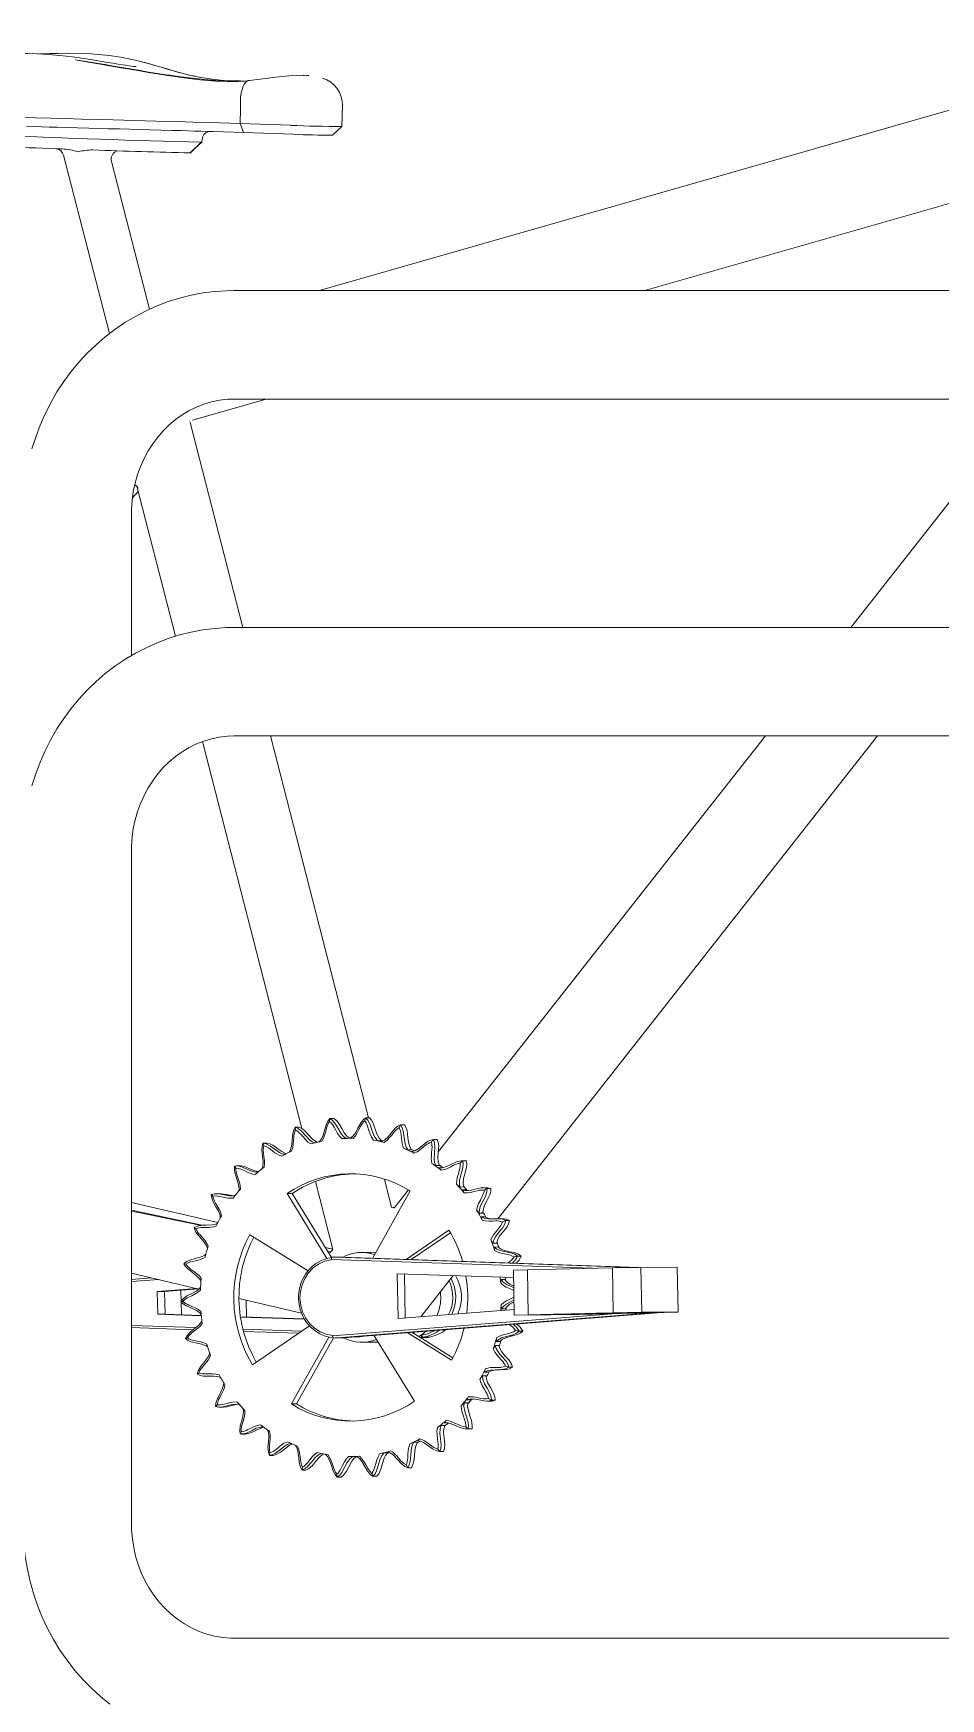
# Model space of a CAD drawing. Header units: millimetres. Extents: x -312 to 6814, y -241 to 4404.
# Drawn here: x 5383 to 5787, y 3403 to 4144 of the extents above; entities that cross this region are included whole.
import ezdxf

# ---------------------------------------------------------------- set-up
doc = ezdxf.new("R2010")
doc.units = ezdxf.units.MM
doc.layers.add('ZANO_R', color=7, linetype='Continuous', lineweight=0)

msp = doc.modelspace()

# ---------------------------------------------------------------- linework, layer by layer
at = {"layer": 'ZANO_R'}
for p, q in [((5910.54, 4144.37), (5510.73, 4029.83)), ((5398.67, 4135.46), (5393.59, 4135.44)), ((5398.67, 4135.44), (5400.1, 4135.46)), ((5503.58, 4125.66), (5500.44, 4125.64)), ((5503.58, 4125.57), (5503.76, 4125.57)), ((5475.37, 4104.16), (5475.57, 4110.96)), ((5520.68, 4102.9), (5520.96, 4112.04)), ((5475.37, 4104.16), (5476.86, 4100.16)), ((5497.86, 4103.4), (5475.37, 4104.16)), ((5516.57, 4099.02), (5520.68, 4102.9)), ((5655.63, 4029.83), (5920.89, 4105.82)), ((5394.11, 4092.99), (5393.98, 4092.98)), ((5453.19, 4091.12), (5458.07, 4095.96)), ((5458.43, 4095.97), (5458.46, 4097.11)), ((5499.04, 4099.41), (5476.86, 4100.16)), ((5396.19, 4092.91), (5396.01, 4092.92)), ((5396.8, 4090.09), (5417.19, 4010.65)), ((5435.05, 4021.5), (5418.17, 4087.26)), ((5844.86, 4029.83), (5472.68, 4029.83)), ((5454.23, 3972.14), (5487.03, 3981.53)), ((5472.68, 3981.53), (5844.86, 3981.53)), ((5827.14, 3981.53), (5747.19, 3879.83)), ((5453.1, 3971.05), (5453.04, 3971.33)), ((5476.58, 3879.83), (5453.16, 3971.07)), ((5427.49, 3937.53), (5430.08, 3940.35)), ((5429.61, 3942.17), (5446.62, 3875.9)), ((5427.04, 3867.31), (5427.04, 3930.68)), ((5844.86, 3879.83), (5472.68, 3879.83)), ((5458.65, 3829.03), (5502.87, 3656.78)), ((5472.68, 3831.53), (5844.86, 3831.53)), ((5532.62, 3661.54), (5488.98, 3831.53)), ((5709.22, 3831.53), (5563.63, 3646.34)), ((5590.11, 3616.59), (5759.09, 3831.53)), ((5427.04, 3480.68), (5427.04, 3780.68)), ((5499.95, 3657.35), (5500.03, 3656.12)), ((5499.95, 3657.35), (5501.61, 3657.35)), ((5515.41, 3661.18), (5515.24, 3659.89)), ((5515.41, 3661.18), (5517.06, 3661.19)), ((5531.28, 3661.54), (5530.85, 3660.24)), ((5531.28, 3661.54), (5532.93, 3661.54)), ((5546.87, 3658.4), (5548.53, 3658.4)), ((5485.59, 3650.2), (5485.91, 3649.09)), ((5485.59, 3650.2), (5487.25, 3650.2)), ((5524.62, 3652.39), (5524.36, 3652.39)), ((5525.67, 3652.38), (5524.62, 3652.39)), ((5536.64, 3651.31), (5534.73, 3651.58)), ((5536.64, 3651.31), (5538.29, 3651.31)), ((5539.58, 3650.6), (5538.33, 3650.97)), ((5561.51, 3651.9), (5563.16, 3651.9)), ((5550.11, 3647.21), (5548.28, 3647.83)), ((5550.11, 3647.21), (5551.76, 3647.22)), ((5552.84, 3645.81), (5551.7, 3646.51)), ((5562.48, 3640.25), (5560.81, 3641.18)), ((5574.55, 3642.32), (5573.43, 3641.34)), ((5575.64, 3642.35), (5573.99, 3642.35)), ((5574.55, 3642.32), (5576.21, 3642.33)), ((5575.64, 3642.31), (5576.21, 3642.33)), ((5472.96, 3640.05), (5473.47, 3639.1)), ((5475.39, 3640.11), (5473.73, 3640.1)), ((5542.86, 3621.66), (5539.63, 3634.26)), ((5562.48, 3640.25), (5564.13, 3640.25)), ((5564.87, 3638.2), (5563.89, 3639.21)), ((5462.59, 3627.34), (5463.28, 3626.6)), ((5466.39, 3627.73), (5464.74, 3627.72)), ((5498.62, 3627.76), (5496.32, 3627.75)), ((5514.01, 3598.89), (5496.32, 3627.75)), ((5516.05, 3599.33), (5498.62, 3627.76)), ((5508.92, 3633.21), (5516.7, 3602.9)), ((5551.07, 3628.97), (5534.35, 3598.95)), ((5550.33, 3629.42), (5544.26, 3621.71)), ((5573.2, 3630.71), (5571.75, 3631.92)), ((5573.2, 3630.71), (5574.86, 3630.72)), ((5575.13, 3628.12), (5574.38, 3629.39)), ((5576.04, 3629.39), (5574.38, 3629.39)), ((5576.04, 3629.39), (5577.13, 3629.16)), ((5585.18, 3630.39), (5583.53, 3630.38)), ((5585.43, 3630.09), (5584.13, 3629.3)), ((5585.43, 3630.09), (5587.08, 3630.1)), ((5465.51, 3614.9), (5427.04, 3623.87)), ((5459.11, 3613.6), (5427.04, 3620.38)), ((5543.57, 3621.52), (5543.31, 3621.55)), ((5581.83, 3619.03), (5580.63, 3620.47)), ((5581.83, 3619.03), (5583.48, 3619.04)), ((5454.95, 3612.63), (5455.76, 3612.13)), ((5457.92, 3613.59), (5457.61, 3613.59)), ((5465.55, 3614.89), (5465.13, 3614.99)), ((5549.32, 3598.44), (5568.34, 3611.47)), ((5583.19, 3616), (5582.72, 3617.48)), ((5584.37, 3617.48), (5582.72, 3617.48)), ((5593.66, 3615.74), (5595.31, 3615.74)), ((5479.77, 3609.49), (5505.64, 3593.38)), ((5516.67, 3603.03), (5513.3, 3603.81)), ((5516.69, 3602.97), (5513.34, 3603.75)), ((5551.5, 3598.37), (5569.01, 3610.36)), ((5587.96, 3605.71), (5587.07, 3607.31)), ((5587.96, 3605.71), (5589.62, 3605.72)), ((5590.18, 3604), (5588.53, 3603.99)), ((5588.7, 3602.37), (5588.53, 3603.99)), ((5450.38, 3596.56), (5451.26, 3596.32)), ((5514.85, 3601.82), (5514.47, 3601.9)), ((5515.7, 3601.55), (5514.54, 3601.79)), ((5515.7, 3601.5), (5515.41, 3601.61)), ((5516.19, 3599.47), (5515.88, 3598.46)), ((5515.88, 3598.46), (5632.24, 3594.51)), ((5515.88, 3598.46), (5515.89, 3598.35)), ((5519.11, 3599.48), (5516.19, 3599.47)), ((5516.92, 3599.44), (5516.19, 3599.47)), ((5518.11, 3599.51), (5516.92, 3599.44)), ((5518.11, 3599.51), (5518.08, 3599.4)), ((5520.68, 3599.41), (5518.08, 3599.4)), ((5651.03, 3594.89), (5518.08, 3599.4)), ((5521, 3599.52), (5518.11, 3599.51)), ((5519.11, 3599.48), (5519.84, 3599.45)), ((5652.95, 3594.92), (5520.68, 3599.41)), ((5521, 3599.52), (5521, 3599.4)), ((5532.39, 3601.57), (5529.47, 3601.56)), ((5598.89, 3599.89), (5600.54, 3599.9)), ((5457.07, 3585.28), (5427.04, 3592.38)), ((5427.04, 3589.55), (5436.04, 3590.26)), ((5427.04, 3588.57), (5439.15, 3589.52)), ((5597.13, 3590.36), (5545.3, 3592.12)), ((5545.3, 3592.12), (5545.71, 3572.13)), ((5548.55, 3592.01), (5548.95, 3572.38)), ((5555.78, 3572.92), (5570.21, 3591.28)), ((5591.4, 3587.84), (5591.56, 3589.53)), ((5593.22, 3589.54), (5591.56, 3589.53)), ((5597.07, 3593.67), (5603.28, 3593.86)), ((5597.07, 3593.67), (5597.47, 3573.67)), ((5641.1, 3594.71), (5603.28, 3593.86)), ((5603.28, 3593.86), (5603.69, 3573.87)), ((5641.1, 3594.71), (5653.81, 3594.94)), ((5641.51, 3574.72), (5641.1, 3594.71)), ((5670.03, 3595), (5653.81, 3594.94)), ((5654.21, 3574.94), (5653.81, 3594.94)), ((5670.03, 3595), (5670.44, 3575.01)), ((5456.13, 3585.51), (5438.52, 3584.12)), ((5438.52, 3584.12), (5441.76, 3584.13)), ((5438.52, 3584.12), (5438.72, 3574.04)), ((5456.9, 3585.32), (5441.76, 3584.13)), ((5441.76, 3584.13), (5441.97, 3574.05)), ((5449.11, 3579.9), (5449.01, 3584.7)), ((5438.72, 3574.04), (5441.97, 3574.05)), ((5438.72, 3574.04), (5458.08, 3573.38)), ((5441.97, 3574.05), (5458.07, 3573.51)), ((5449.06, 3579.84), (5449.96, 3579.87)), ((5449.24, 3573.81), (5449.11, 3579.78)), ((5502.78, 3574.48), (5474.88, 3581.07)), ((5478.03, 3580.33), (5478.19, 3572.82)), ((5641.05, 3574.29), (5516.58, 3564.47)), ((5658.61, 3574.65), (5518.81, 3563.62)), ((5661.21, 3574.66), (5521.41, 3563.63)), ((5545.71, 3572.13), (5597.42, 3576.2)), ((5591.83, 3576.53), (5591.6, 3578.23)), ((5591.83, 3576.53), (5593.48, 3576.54)), ((5603.69, 3573.87), (5641.51, 3574.72)), ((5609.27, 3573.92), (5611.13, 3573.98)), ((5609.27, 3573.92), (5623.54, 3573.98)), ((5614.91, 3574.06), (5611.13, 3573.98)), ((5613.7, 3573.74), (5626.4, 3573.96)), ((5614.91, 3574.06), (5618.72, 3574.13)), ((5633, 3574.19), (5618.72, 3574.13)), ((5623.54, 3573.98), (5623.54, 3574.15)), ((5627.35, 3574.04), (5623.54, 3573.98)), ((5626.4, 3573.96), (5664.23, 3574.81)), ((5627.35, 3574.04), (5627.35, 3574.16)), ((5627.35, 3574.04), (5631.14, 3574.13)), ((5633, 3574.19), (5631.14, 3574.13)), ((5631.14, 3574.13), (5631.14, 3574.18)), ((5633.85, 3574.47), (5635.72, 3574.53)), ((5633.85, 3574.47), (5648.13, 3574.53)), ((5639.5, 3574.61), (5635.72, 3574.53)), ((5639.5, 3574.61), (5643.31, 3574.68)), ((5654.21, 3574.94), (5641.51, 3574.72)), ((5657.59, 3574.74), (5643.31, 3574.68)), ((5648.13, 3574.53), (5648.13, 3574.7)), ((5651.94, 3574.59), (5648.13, 3574.53)), ((5651.94, 3574.59), (5651.94, 3574.71)), ((5651.94, 3574.59), (5655.72, 3574.68)), ((5670.44, 3575.01), (5654.21, 3574.94)), ((5657.59, 3574.74), (5655.72, 3574.68)), ((5655.72, 3574.68), (5655.72, 3574.73)), ((5658.61, 3574.65), (5658.56, 3574.68)), ((5658.61, 3574.68), (5658.61, 3574.65)), ((5658.61, 3574.65), (5661.21, 3574.66)), ((5661.21, 3574.66), (5661.2, 3574.74)), ((5664.23, 3574.81), (5670.44, 3575.01)), ((5427.04, 3569.09), (5455.66, 3568.12)), ((5427.04, 3568.11), (5454.52, 3567.17)), ((5475.53, 3572.91), (5504.03, 3571.95)), ((5475.54, 3572.79), (5504.1, 3571.82)), ((5476.63, 3567.41), (5502.73, 3566.52)), ((5506.26, 3568.94), (5480.96, 3551.61)), ((5603.69, 3573.87), (5597.47, 3573.67)), ((5613.7, 3573.74), (5597.47, 3573.67)), ((5599.57, 3566.52), (5598.04, 3566.76)), ((5599.57, 3566.52), (5601.23, 3566.52)), ((5451.06, 3563.19), (5451.93, 3563.49)), ((5476.89, 3566.41), (5501.36, 3565.58)), ((5498.23, 3534.11), (5514.84, 3563.92)), ((5500.54, 3534.12), (5516.91, 3563.51)), ((5516.58, 3564.59), (5516.58, 3564.47)), ((5516.58, 3564.47), (5516.92, 3563.47)), ((5517.66, 3563.53), (5516.92, 3563.47)), ((5516.92, 3563.47), (5519.84, 3563.49)), ((5517.66, 3563.53), (5518.85, 3563.52)), ((5518.52, 3563.51), (5521.44, 3563.53)), ((5521.41, 3563.63), (5518.81, 3563.62)), ((5518.85, 3563.52), (5518.81, 3563.62)), ((5521.74, 3563.53), (5518.85, 3563.52)), ((5519.84, 3563.49), (5520.27, 3563.52)), ((5521.73, 3563.66), (5521.74, 3563.53)), ((5525.41, 3563.95), (5527.03, 3563.96)), ((5529.63, 3561.56), (5536.88, 3561.59)), ((5534.97, 3564.7), (5552.98, 3535.33)), ((5569.53, 3553.59), (5549.8, 3565.87)), ((5570.11, 3554.67), (5551.86, 3566.04)), ((5556.21, 3563.71), (5555.57, 3563.73)), ((5557.57, 3563.68), (5555.66, 3563.67)), ((5556.54, 3563.82), (5556.19, 3564.82)), ((5556.21, 3563.71), (5556.19, 3564.82)), ((5559.46, 3563.72), (5556.21, 3563.71)), ((5559.13, 3563.83), (5556.54, 3563.82)), ((5559.46, 3563.91), (5559.46, 3563.72)), ((5588.07, 3558.59), (5588.89, 3560.21)), ((5590.55, 3560.21), (5588.89, 3560.21)), ((5589.39, 3561.95), (5589.49, 3563.59)), ((5589.39, 3561.95), (5591.04, 3561.96)), ((5458.98, 3546.5), (5458.99, 3546.5)), ((5582.17, 3545.15), (5583.31, 3546.62)), ((5584.96, 3546.63), (5583.31, 3546.62)), ((5584.14, 3548.22), (5584.55, 3549.73)), ((5584.14, 3548.22), (5585.79, 3548.23)), ((5594.99, 3550.45), (5593.54, 3550.95)), ((5594.99, 3550.45), (5596.65, 3550.45)), ((5576.3, 3535.95), (5576.99, 3537.26)), ((5464.52, 3532.99), (5465.17, 3533.77)), ((5466.42, 3532.7), (5468.08, 3532.71)), ((5500.54, 3534.12), (5498.23, 3534.11)), ((5573.77, 3533.31), (5575.17, 3534.57)), ((5576.82, 3534.58), (5575.17, 3534.57)), ((5576.3, 3535.95), (5577.95, 3535.96)), ((5579.33, 3536.31), (5577.95, 3535.96)), ((5585.21, 3535.36), (5586.87, 3535.37)), ((5587.36, 3535.74), (5586.02, 3536.48)), ((5587.36, 3535.74), (5589.01, 3535.75)), ((5563.21, 3523.57), (5564.84, 3524.57)), ((5566.5, 3524.57), (5564.84, 3524.57)), ((5566.21, 3525.67), (5567.15, 3526.73)), ((5566.21, 3525.67), (5567.87, 3525.67)), ((5576.99, 3523.03), (5575.83, 3523.98)), ((5576.22, 3522.98), (5577.87, 3522.98)), ((5576.99, 3523.03), (5578.65, 3523.04)), ((5578.65, 3523.04), (5577.87, 3523.03)), ((5475.4, 3520.76), (5475.87, 3521.74)), ((5475.96, 3520.73), (5477.62, 3520.74)), ((5550.97, 3516.37), (5552.77, 3517.05)), ((5554.42, 3517.06), (5552.77, 3517.05)), ((5554.33, 3517.83), (5555.44, 3518.59)), ((5488.44, 3511.18), (5490.09, 3511.19)), ((5524.94, 3510.69), (5525.21, 3510.69)), ((5525.21, 3510.69), (5525.56, 3510.69)), ((5527.22, 3510.7), (5525.56, 3510.69)), ((5527.22, 3510.7), (5527.25, 3510.7)), ((5527.29, 3510.73), (5528.57, 3510.8)), ((5537.58, 3512.01), (5539.48, 3512.36)), ((5541.14, 3512.37), (5539.48, 3512.36)), ((5541.16, 3512.78), (5542.39, 3513.2)), ((5564.35, 3512.88), (5563.39, 3513.99)), ((5564.35, 3512.88), (5566.01, 3512.89)), ((5503.08, 3504.68), (5503.11, 3505.92)), ((5503.08, 3504.68), (5504.73, 3504.69)), ((5518.67, 3501.54), (5518.45, 3502.83)), ((5518.67, 3501.54), (5520.33, 3501.55)), ((5534.54, 3501.9), (5534.06, 3503.18)), ((5534.54, 3501.9), (5536.2, 3501.91)), ((5550, 3505.73), (5549.27, 3506.96)), ((5550, 3505.73), (5551.65, 3505.74)), ((5844.86, 3429.83), (5472.68, 3429.83))]:
    msp.add_line(p, q, dxfattribs=at)
at = {"layer": 'ZANO_R', "flags": 128}
for points in [[(5429.07, 4129.52), (5428.54, 4129.56), (5427.77, 4129.65), (5425.98, 4129.89), (5424.36, 4130.13), (5423.07, 4130.33), (5421.12, 4130.64), (5418.85, 4131.01), (5416.59, 4131.39), (5413.9, 4131.83), (5411.47, 4132.23), (5408.87, 4132.65), (5405.75, 4133.13), (5400.75, 4133.84), (5395.19, 4134.51), (5389.97, 4134.98), (5385.16, 4135.26), (5380.82, 4135.37), (5377.68, 4135.35)], [(5386.14, 4135.2), (5390.66, 4135.4), (5394.47, 4135.4)], [(5400.1, 4135.46), (5404.71, 4135.38), (5409.31, 4135.17), (5413.81, 4134.8), (5417.08, 4134.44), (5420.19, 4134.01), (5423.09, 4133.53), (5425.76, 4133.01), (5429.37, 4132.22), (5432.68, 4131.38), (5435.7, 4130.56), (5436.87, 4130.22), (5437.98, 4129.9), (5439.09, 4129.58), (5440.2, 4129.25), (5441.14, 4128.97), (5442.43, 4128.59), (5443.93, 4128.15), (5445.29, 4127.76), (5446.68, 4127.36), (5448.11, 4126.97), (5449.6, 4126.57), (5451.15, 4126.17), (5454.87, 4125.31), (5458.93, 4124.52), (5464.07, 4123.78), (5469.8, 4123.28), (5473.98, 4123.14), (5475.55, 4123.16)], [(5478.68, 4123.18), (5474.51, 4122.89), (5469.57, 4122.86), (5464.64, 4123.07), (5457.4, 4123.7), (5450.53, 4124.55), (5442.14, 4125.78), (5434.67, 4126.99), (5428.1, 4128.1), (5422.36, 4129.07), (5417.31, 4129.93), (5412.42, 4130.79), (5408.82, 4131.42), (5405.3, 4132.04), (5402, 4132.6)], [(5472.71, 4123.14), (5466.58, 4123.27), (5459.7, 4123.76), (5452.83, 4124.5), (5449.04, 4124.98), (5445.17, 4125.53), (5441.42, 4126.09), (5437.6, 4126.68), (5433.87, 4127.28), (5430.16, 4127.9), (5426.43, 4128.52), (5422.68, 4129.16), (5418.98, 4129.79), (5415.26, 4130.42), (5411.51, 4131.05), (5407.73, 4131.68), (5403.9, 4132.3), (5402, 4132.6)], [(5455.33, 4125.22), (5452.74, 4125.8), (5448.39, 4126.95), (5445.3, 4127.83), (5441.92, 4128.82), (5438.06, 4129.95), (5433.54, 4131.2), (5430.92, 4131.85), (5430.04, 4132.05)], [(5479.64, 4123.42), (5479.02, 4123.3), (5478.52, 4123.06), (5478.13, 4122.76), (5477.85, 4122.47), (5477.27, 4121.68), (5476.81, 4120.78), (5476.44, 4119.82), (5475.94, 4117.93), (5475.64, 4115.87), (5475.51, 4113.6), (5475.57, 4111.19)], [(5500.44, 4125.55), (5497.14, 4125.51), (5491.34, 4124.89), (5485.49, 4124.07), (5479.64, 4123.42)], [(5506.05, 4125.59), (5504.8, 4125.64), (5503.59, 4125.66)], [(5475.37, 4104.16), (5470.79, 4104.32), (5466.17, 4104.48), (5461.52, 4104.63), (5454.49, 4104.84), (5447.4, 4105.04), (5437.91, 4105.3), (5428.39, 4105.55), (5418.9, 4105.8), (5411.82, 4105.98), (5404.79, 4106.18), (5397.83, 4106.37), (5390.95, 4106.58), (5384.18, 4106.8), (5377.61, 4107.03), (5371.46, 4107.26), (5365.96, 4107.47)], [(5476.86, 4100.16), (5472.55, 4100.31), (5468.06, 4100.46), (5463.39, 4100.61), (5460.71, 4100.7), (5457.96, 4100.78), (5455.11, 4100.87), (5452.19, 4100.95), (5449.17, 4101.04), (5444.94, 4101.16), (5440.31, 4101.28), (5435.3, 4101.42), (5430.98, 4101.53), (5426.25, 4101.65), (5421.75, 4101.77), (5416.64, 4101.9), (5412.09, 4102.02), (5408.11, 4102.13), (5403.01, 4102.27), (5398.31, 4102.41), (5394, 4102.53), (5390.4, 4102.64), (5386.95, 4102.75), (5383.6, 4102.87), (5380.25, 4102.98)], [(5453.27, 4091.12), (5455.31, 4093.06), (5458.37, 4095.96)], [(5458.38, 4095.97), (5458.41, 4095.97), (5458.07, 4095.96)], [(5453.26, 4091.13), (5453.28, 4091.13), (5453.19, 4091.12)], [(5472.68, 4029.83), (5469.41, 4029.77), (5464.12, 4029.42), (5458.85, 4028.75), (5453.63, 4027.77), (5448.48, 4026.49), (5443.39, 4024.89), (5438.41, 4023), (5433.53, 4020.82), (5428.77, 4018.34), (5424.16, 4015.59), (5419.7, 4012.57), (5415.4, 4009.28), (5411.29, 4005.74), (5407.37, 4001.96), (5403.66, 3997.96), (5400.17, 3993.73), (5396.91, 3989.31), (5393.89, 3984.69), (5391.12, 3979.9), (5388.62, 3974.95), (5386.38, 3969.86), (5384.42, 3964.63), (5382.74, 3959.3)], [(5427.04, 3930.68), (5427.07, 3932.47), (5427.33, 3936.4), (5427.87, 3940.3), (5428.67, 3944.13), (5429.74, 3947.88), (5431.07, 3951.52), (5432.64, 3955.04), (5434.45, 3958.41), (5436.48, 3961.61), (5438.73, 3964.63), (5441.18, 3967.44), (5443.82, 3970.04), (5446.63, 3972.41), (5449.6, 3974.52), (5452.7, 3976.38), (5455.94, 3977.97), (5459.28, 3979.28), (5462.71, 3980.3), (5466.21, 3981.02), (5469.77, 3981.43), (5472.68, 3981.53)], [(5429.51, 3942.66), (5429.57, 3942.34), (5429.61, 3942.17)], [(5472.68, 3879.83), (5469.41, 3879.77), (5464.12, 3879.42), (5458.85, 3878.75), (5453.63, 3877.77), (5448.48, 3876.49), (5443.39, 3874.89), (5438.41, 3873), (5433.53, 3870.82), (5428.77, 3868.34), (5424.16, 3865.59), (5419.7, 3862.57), (5415.4, 3859.28), (5411.29, 3855.74), (5407.37, 3851.96), (5403.66, 3847.96), (5400.17, 3843.73), (5396.91, 3839.31), (5393.89, 3834.69), (5391.12, 3829.9), (5388.62, 3824.95), (5386.38, 3819.85), (5384.42, 3814.63), (5382.74, 3809.3)], [(5427.04, 3780.68), (5427.07, 3782.47), (5427.33, 3786.4), (5427.87, 3790.3), (5428.67, 3794.13), (5429.74, 3797.88), (5431.07, 3801.52), (5432.64, 3805.04), (5434.45, 3808.41), (5436.48, 3811.61), (5438.73, 3814.63), (5441.18, 3817.44), (5443.82, 3820.04), (5446.63, 3822.41), (5449.6, 3824.52), (5452.7, 3826.38), (5455.94, 3827.97), (5459.28, 3829.28), (5462.71, 3830.3), (5466.21, 3831.01), (5469.77, 3831.43), (5472.68, 3831.53)], [(5499.95, 3657.35), (5499.27, 3656), (5498.88, 3654.6), (5498.6, 3651.69), (5498.42, 3649.5), (5497.89, 3647.37), (5497.18, 3646.03)], [(5500.03, 3656.12), (5499.75, 3655.4), (5499.54, 3654.63), (5499.39, 3653.82), (5499.3, 3652.88), (5499.21, 3651.42), (5499.07, 3649.67), (5498.82, 3648.24), (5498.33, 3646.71)], [(5508.79, 3650.3), (5507.44, 3650.89), (5506.29, 3651.72), (5504.35, 3653.8), (5502.92, 3655.41), (5501.28, 3656.74), (5499.95, 3657.35)], [(5506.91, 3649.87), (5505.62, 3650.74), (5504.59, 3651.7), (5503.45, 3652.98), (5502.52, 3654.06), (5501.89, 3654.74), (5500.99, 3655.52), (5500.03, 3656.12)], [(5501.61, 3657.35), (5502.94, 3656.75), (5504.07, 3655.9), (5506, 3653.81), (5507.43, 3652.21), (5509.09, 3650.9), (5509.8, 3650.59)], [(5515.41, 3661.18), (5514.47, 3660.02), (5513.82, 3658.73), (5512.97, 3655.94), (5512.36, 3653.84), (5511.43, 3651.88), (5510.47, 3650.72)], [(5515.24, 3659.89), (5514.82, 3659.25), (5514.46, 3658.55), (5514.15, 3657.78), (5513.88, 3656.89), (5513.5, 3655.47), (5513.02, 3653.8), (5512.5, 3652.45), (5511.72, 3651.07)], [(5520.73, 3652.27), (5519.64, 3653.4), (5518.82, 3654.57), (5517.96, 3656.07), (5517.26, 3657.34), (5516.78, 3658.13), (5516.06, 3659.1), (5515.24, 3659.89)], [(5522.66, 3652.35), (5521.46, 3653.22), (5520.5, 3654.29), (5519.01, 3656.75), (5517.93, 3658.63), (5516.59, 3660.3), (5515.41, 3661.18)], [(5517.06, 3661.19), (5518.24, 3660.31), (5519.18, 3659.23), (5520.66, 3656.76), (5521.74, 3654.88), (5523.11, 3653.23), (5524.32, 3652.36)], [(5531.28, 3661.54), (5530.13, 3660.6), (5529.24, 3659.49), (5527.86, 3656.95), (5526.85, 3655.03), (5525.56, 3653.31), (5524.39, 3652.39)], [(5530.85, 3660.24), (5530.31, 3659.71), (5529.82, 3659.1), (5529.38, 3658.42), (5528.94, 3657.6), (5528.28, 3656.3), (5527.49, 3654.77), (5526.71, 3653.56), (5525.67, 3652.38)], [(5534.73, 3651.58), (5533.89, 3652.93), (5533.31, 3654.25), (5532.76, 3655.9), (5532.33, 3657.3), (5532.02, 3658.18), (5531.5, 3659.28), (5530.85, 3660.24)], [(5536.64, 3651.31), (5535.63, 3652.42), (5534.91, 3653.67), (5533.93, 3656.41), (5533.25, 3658.49), (5532.26, 3660.42), (5531.28, 3661.54)], [(5532.93, 3661.54), (5533.91, 3660.42), (5534.62, 3659.16), (5535.58, 3656.42), (5536.27, 3654.35), (5537.29, 3652.43), (5538.29, 3651.31)], [(5546.87, 3658.4), (5545.57, 3657.73), (5544.48, 3656.84), (5542.63, 3654.66), (5541.27, 3653), (5539.66, 3651.61), (5538.33, 3650.97)], [(5546.19, 3657.15), (5545.56, 3656.75), (5544.96, 3656.26), (5544.39, 3655.69), (5543.81, 3655), (5542.91, 3653.86), (5541.82, 3652.53), (5540.83, 3651.53), (5539.58, 3650.6)], [(5548.28, 3647.83), (5547.84, 3648.95), (5547.54, 3650.1), (5547.37, 3651.13), (5547.21, 3652.49), (5547.06, 3653.97), (5546.93, 3654.88), (5546.64, 3656.07), (5546.19, 3657.15)], [(5550.11, 3647.21), (5549.34, 3648.52), (5548.88, 3649.91), (5548.46, 3652.8), (5548.2, 3654.98), (5547.61, 3657.08), (5546.87, 3658.4)], [(5548.53, 3658.4), (5549.27, 3657.09), (5549.71, 3655.7), (5550.11, 3652.81), (5550.38, 3650.63), (5550.99, 3648.53), (5551.76, 3647.22)], [(5485.59, 3650.2), (5485.19, 3648.73), (5485.09, 3647.27), (5485.38, 3644.36), (5485.64, 3642.18), (5485.54, 3639.99), (5485.11, 3638.51)], [(5495.62, 3645.25), (5494.19, 3645.53), (5492.9, 3646.09), (5490.59, 3647.7), (5488.88, 3648.95), (5487.01, 3649.9), (5485.6, 3650.2)], [(5485.91, 3649.09), (5485.77, 3648.32), (5485.71, 3647.52), (5485.73, 3646.69), (5485.83, 3645.76), (5486.02, 3644.3), (5486.23, 3642.56), (5486.27, 3641.11), (5486.09, 3639.51)], [(5493.86, 3644.49), (5492.78, 3644.89), (5491.76, 3645.42), (5490.93, 3645.97), (5489.87, 3646.76), (5488.72, 3647.63), (5488, 3648.14), (5486.96, 3648.71), (5485.91, 3649.09)], [(5487.25, 3650.2), (5488.67, 3649.91), (5489.94, 3649.33), (5492.24, 3647.7), (5493.95, 3646.46), (5495.84, 3645.53), (5495.93, 3645.52)], [(5538.27, 3651.38), (5538.86, 3651.27), (5538.87, 3651.27)], [(5561.51, 3651.9), (5560.11, 3651.53), (5558.86, 3650.9), (5556.62, 3649.18), (5554.96, 3647.85), (5553.12, 3646.84), (5551.7, 3646.51)], [(5560.6, 3650.76), (5559.9, 3650.5), (5559.21, 3650.15), (5558.55, 3649.72), (5557.84, 3649.18), (5556.73, 3648.26), (5555.41, 3647.2), (5554.24, 3646.43), (5552.84, 3645.81)], [(5560.81, 3641.18), (5560.59, 3642.37), (5560.52, 3643.57), (5560.56, 3644.61), (5560.67, 3645.97), (5560.81, 3647.45), (5560.87, 3648.37), (5560.82, 3649.6), (5560.6, 3650.76)], [(5562.48, 3640.25), (5561.98, 3641.7), (5561.8, 3643.15), (5561.96, 3646.08), (5562.14, 3648.27), (5561.98, 3650.45), (5561.51, 3651.9)], [(5563.16, 3651.9), (5563.63, 3650.46), (5563.79, 3649), (5563.61, 3646.08), (5563.45, 3643.89), (5563.64, 3641.7), (5564.13, 3640.25)], [(5574.55, 3642.32), (5573.11, 3642.28), (5571.76, 3641.93), (5569.24, 3640.73), (5567.35, 3639.8), (5565.35, 3639.23), (5563.89, 3639.21)], [(5573.43, 3641.34), (5572.69, 3641.24), (5571.96, 3641.05), (5571.22, 3640.78), (5570.41, 3640.39), (5569.16, 3639.74), (5567.66, 3639), (5566.36, 3638.51), (5564.87, 3638.2)], [(5571.75, 3631.92), (5571.81, 3633.53), (5572.08, 3634.96), (5572.56, 3636.64), (5572.98, 3638.04), (5573.22, 3638.95), (5573.42, 3640.16), (5573.43, 3641.34)], [(5573.2, 3630.71), (5573.01, 3632.24), (5573.12, 3633.71), (5573.85, 3636.53), (5574.45, 3638.63), (5574.72, 3640.8), (5574.55, 3642.32)], [(5576.2, 3642.33), (5576.38, 3640.81), (5576.25, 3639.35), (5575.5, 3636.54), (5574.91, 3634.43), (5574.66, 3632.25), (5574.86, 3630.72)], [(5472.96, 3640.05), (5472.85, 3638.52), (5473.04, 3637.07), (5473.9, 3634.29), (5474.58, 3632.21), (5474.91, 3630.05), (5474.81, 3628.88)], [(5483.74, 3637.41), (5482.28, 3637.37), (5480.91, 3637.63), (5478.33, 3638.7), (5476.41, 3639.55), (5474.4, 3640.07), (5472.96, 3640.05)], [(5473.47, 3639.1), (5473.49, 3638.32), (5473.59, 3637.52), (5473.77, 3636.72), (5474.04, 3635.85), (5474.53, 3634.45), (5475.07, 3632.79), (5475.4, 3631.38), (5475.53, 3629.77)], [(5482.15, 3636.35), (5481.02, 3636.5), (5479.92, 3636.8), (5479, 3637.16), (5477.8, 3637.7), (5476.51, 3638.3), (5475.7, 3638.64), (5474.58, 3638.97), (5473.47, 3639.1)], [(5475.39, 3640.06), (5476.06, 3640.07), (5477.41, 3639.79), (5479.98, 3638.71), (5481.91, 3637.86), (5483.55, 3637.47)], [(5473.31, 3627.04), (5472.24, 3626.77), (5470.85, 3626.73), (5468.11, 3627.2), (5466.07, 3627.62), (5464, 3627.68), (5462.59, 3627.34)], [(5462.59, 3627.34), (5462.79, 3625.83), (5463.25, 3624.45), (5464.64, 3621.92), (5465.72, 3620.03), (5466.47, 3617.99), (5466.59, 3616.9)], [(5472.31, 3625.81), (5471.17, 3625.72), (5470.03, 3625.77), (5469.06, 3625.91), (5467.79, 3626.18), (5466.41, 3626.48), (5465.55, 3626.64), (5464.39, 3626.71), (5463.28, 3626.6)], [(5463.28, 3626.6), (5463.45, 3625.84), (5463.7, 3625.08), (5464.04, 3624.34), (5464.47, 3623.54), (5465.22, 3622.28), (5466.08, 3620.78), (5466.68, 3619.47), (5467.13, 3617.92)], [(5585.43, 3630.09), (5584, 3630.36), (5582.62, 3630.32), (5579.92, 3629.71), (5577.89, 3629.21), (5575.82, 3629.08), (5574.38, 3629.39)], [(5584.13, 3629.3), (5583.39, 3629.37), (5582.63, 3629.35), (5581.85, 3629.24), (5580.99, 3629.04), (5579.64, 3628.68), (5578.02, 3628.28), (5576.66, 3628.09), (5575.13, 3628.12)], [(5580.63, 3620.47), (5581.01, 3622.02), (5581.56, 3623.36), (5582.36, 3624.9), (5583.04, 3626.17), (5583.46, 3627.01), (5583.88, 3628.15), (5584.13, 3629.3)], [(5581.83, 3619.03), (5581.93, 3620.57), (5582.33, 3621.98), (5583.6, 3624.58), (5584.6, 3626.51), (5585.29, 3628.57), (5585.43, 3630.09)], [(5587.08, 3630.1), (5586.95, 3628.58), (5586.54, 3627.18), (5585.25, 3624.59), (5584.26, 3622.66), (5583.59, 3620.58), (5583.48, 3619.04)], [(5585.18, 3630.34), (5585.66, 3630.37), (5587.08, 3630.1)], [(5457.49, 3613.66), (5447.45, 3615.75), (5435.17, 3618.31), (5427.04, 3620)], [(5544.16, 3621.57), (5543.99, 3621.44), (5543.83, 3621.43), (5543.57, 3621.52)], [(5544.27, 3621.71), (5544.23, 3621.66), (5544.17, 3621.57)], [(5465.44, 3614.67), (5464.5, 3614.19), (5463.15, 3613.85), (5460.38, 3613.71), (5458.3, 3613.67), (5456.27, 3613.27), (5454.95, 3612.63)], [(5454.95, 3612.63), (5455.44, 3611.19), (5456.17, 3609.95), (5458.03, 3607.78), (5459.45, 3606.17), (5460.59, 3604.33), (5460.91, 3603.34)], [(5464.75, 3613.35), (5463.65, 3613), (5462.53, 3612.8), (5461.55, 3612.73), (5460.26, 3612.71), (5458.85, 3612.7), (5457.98, 3612.66), (5456.82, 3612.48), (5455.76, 3612.13)], [(5455.76, 3612.13), (5456.08, 3611.42), (5456.48, 3610.74), (5456.95, 3610.08), (5457.55, 3609.38), (5458.52, 3608.33), (5459.65, 3607.05), (5460.49, 3605.9), (5461.23, 3604.49)], [(5593.66, 3615.74), (5592.32, 3616.32), (5590.96, 3616.58), (5588.19, 3616.57), (5586.11, 3616.53), (5584.06, 3616.87), (5582.72, 3617.48)], [(5592.23, 3615.18), (5591.51, 3615.41), (5590.77, 3615.55), (5589.99, 3615.62), (5589.12, 3615.62), (5587.71, 3615.56), (5586.05, 3615.53), (5584.68, 3615.63), (5583.19, 3616)], [(5584.37, 3617.48), (5585.71, 3616.87), (5587.08, 3616.59), (5589.85, 3616.58), (5591.93, 3616.63), (5593.98, 3616.32), (5595.31, 3615.74)], [(5587.07, 3607.31), (5587.56, 3608.4), (5588.17, 3609.41), (5588.77, 3610.23), (5589.63, 3611.26), (5590.56, 3612.38), (5591.12, 3613.08), (5591.76, 3614.11), (5592.23, 3615.18)], [(5587.96, 3605.71), (5588.37, 3607.19), (5589.03, 3608.49), (5590.79, 3610.75), (5592.15, 3612.41), (5593.23, 3614.28), (5593.66, 3615.74)], [(5595.31, 3615.74), (5594.88, 3614.28), (5594.21, 3613.01), (5592.44, 3610.76), (5591.09, 3609.09), (5590.02, 3607.2), (5589.62, 3605.72)], [(5598.89, 3599.89), (5597.7, 3600.75), (5596.41, 3601.31), (5593.71, 3601.91), (5591.66, 3602.33), (5589.72, 3603.1), (5588.53, 3603.99)], [(5590.18, 3604), (5591.37, 3603.11), (5592.65, 3602.53), (5595.36, 3601.92), (5597.4, 3601.51), (5599.35, 3600.76), (5600.54, 3599.9)], [(5460.19, 3600.83), (5459.41, 3600.19), (5458.15, 3599.55), (5455.47, 3598.81), (5453.45, 3598.31), (5451.53, 3597.48), (5450.38, 3596.56)], [(5450.38, 3596.56), (5451.14, 3595.26), (5452.09, 3594.21), (5454.34, 3592.49), (5456.04, 3591.23), (5457.52, 3589.69), (5458.01, 3588.8)], [(5459.81, 3599.49), (5458.8, 3598.91), (5457.75, 3598.46), (5456.8, 3598.18), (5455.54, 3597.88), (5454.17, 3597.56), (5453.32, 3597.33), (5452.23, 3596.9), (5451.26, 3596.32)], [(5451.26, 3596.32), (5451.71, 3595.7), (5452.23, 3595.12), (5452.82, 3594.58), (5453.54, 3594.03), (5454.7, 3593.21), (5456.06, 3592.21), (5457.11, 3591.27), (5458.11, 3590.05)], [(5515.89, 3598.35), (5513.05, 3597.65), (5510.37, 3596.41), (5507.96, 3594.69), (5505.87, 3592.53), (5504.19, 3590.01), (5502.97, 3587.21), (5502.25, 3584.23), (5502.05, 3581.15), (5502.37, 3578.09), (5503.22, 3575.14), (5504.55, 3572.4), (5506.34, 3569.95), (5508.5, 3567.89), (5510.99, 3566.28), (5513.71, 3565.17), (5516.58, 3564.59)], [(5515.33, 3601.79), (5515.31, 3601.78), (5514.85, 3601.82)], [(5516.62, 3602.87), (5516.61, 3602.89), (5516.57, 3602.82), (5516.49, 3602.65), (5516.33, 3602.4), (5516.02, 3602.11), (5515.81, 3601.98), (5515.57, 3601.88), (5515.11, 3601.79)], [(5531.9, 3601.57), (5533.46, 3601.58), (5535.69, 3601.37)], [(5597.37, 3599.59), (5596.72, 3599.97), (5596.02, 3600.27), (5595.27, 3600.51), (5594.42, 3600.7), (5593.03, 3600.95), (5591.4, 3601.28), (5590.08, 3601.69), (5588.7, 3602.37)], [(5597.22, 3585.88), (5596.22, 3586.35), (5594.3, 3587.21), (5592.55, 3588.4), (5591.56, 3589.53)], [(5457.81, 3586.15), (5457.18, 3585.37), (5456.07, 3584.47), (5453.6, 3583.16), (5451.72, 3582.23), (5450.01, 3580.99), (5449.06, 3579.84)], [(5457.7, 3584.84), (5456.53, 3583.82), (5455.34, 3583.08), (5453.84, 3582.33), (5452.58, 3581.73), (5451.78, 3581.31), (5450.8, 3580.65), (5449.96, 3579.87)], [(5564.68, 3580.98), (5564.59, 3583.71), (5564.55, 3584.08)], [(5597.25, 3584.67), (5596.65, 3584.95), (5595.36, 3585.5), (5593.83, 3586.18), (5592.62, 3586.87), (5591.4, 3587.84)], [(5591.6, 3578.23), (5592.77, 3579.26), (5593.96, 3580), (5595.46, 3580.75), (5596.72, 3581.35), (5597.31, 3581.66)], [(5449.06, 3579.84), (5450.06, 3578.74), (5451.2, 3577.91), (5453.73, 3576.73), (5455.65, 3575.87), (5457.4, 3574.68), (5458.06, 3573.93)], [(5449.96, 3579.87), (5450.52, 3579.36), (5451.15, 3578.91), (5451.83, 3578.51), (5452.65, 3578.13), (5453.94, 3577.58), (5455.47, 3576.9), (5456.68, 3576.21), (5457.9, 3575.24)], [(5591.83, 3576.53), (5592.77, 3577.71), (5593.87, 3578.61), (5596.35, 3579.92), (5597.34, 3580.41)], [(5593.83, 3576.93), (5593.79, 3576.29), (5593.76, 3575.92)], [(5458.37, 3571.29), (5457.91, 3570.38), (5457.01, 3569.27), (5454.85, 3567.44), (5453.19, 3566.11), (5451.77, 3564.52), (5451.06, 3563.19)], [(5458.52, 3570.06), (5457.57, 3568.8), (5456.56, 3567.81), (5455.24, 3566.75), (5454.12, 3565.88), (5453.42, 3565.3), (5452.59, 3564.43), (5451.93, 3563.49)], [(5554.93, 3564.12), (5556.19, 3564.92), (5558.2, 3566.54)], [(5589.39, 3561.95), (5590.54, 3562.89), (5591.8, 3563.53), (5594.48, 3564.27), (5596.5, 3564.77), (5598.42, 3565.6), (5599.57, 3566.52)], [(5589.49, 3563.59), (5590.5, 3564.17), (5591.55, 3564.61), (5592.5, 3564.9), (5593.76, 3565.2), (5595.14, 3565.52), (5595.98, 3565.75), (5597.07, 3566.18), (5598.04, 3566.76)], [(5601.23, 3566.52), (5600.07, 3565.61), (5598.81, 3565), (5596.13, 3564.27), (5594.11, 3563.76), (5592.2, 3562.9), (5591.04, 3561.96)], [(5451.06, 3563.19), (5452.25, 3562.33), (5453.53, 3561.77), (5456.24, 3561.17), (5458.29, 3560.75), (5460.23, 3559.98), (5461.04, 3559.37)], [(5451.93, 3563.49), (5452.58, 3563.11), (5453.28, 3562.81), (5454.03, 3562.57), (5454.9, 3562.38), (5456.27, 3562.12), (5457.9, 3561.8), (5459.22, 3561.39), (5460.6, 3560.71)], [(5594.99, 3550.45), (5594.51, 3551.89), (5593.78, 3553.13), (5591.92, 3555.3), (5590.5, 3556.91), (5589.36, 3558.75), (5588.89, 3560.21)], [(5590.55, 3560.21), (5591.02, 3558.75), (5591.73, 3557.49), (5593.58, 3555.31), (5595, 3553.71), (5596.16, 3551.89), (5596.65, 3550.45)], [(5461.86, 3556.9), (5461.58, 3555.89), (5460.92, 3554.59), (5459.16, 3552.33), (5457.8, 3550.67), (5456.72, 3548.8), (5456.29, 3547.34)], [(5462.23, 3555.77), (5461.74, 3554.68), (5461.13, 3553.66), (5460.53, 3552.85), (5459.67, 3551.81), (5458.74, 3550.7), (5458.18, 3549.99), (5457.54, 3548.97), (5457.08, 3547.89)], [(5593.54, 3550.95), (5593.22, 3551.66), (5592.82, 3552.34), (5592.35, 3553), (5591.77, 3553.68), (5590.78, 3554.75), (5589.65, 3556.03), (5588.8, 3557.18), (5588.07, 3558.59)], [(5456.29, 3547.34), (5457.63, 3546.76), (5458.99, 3546.5), (5461.76, 3546.51), (5463.84, 3546.55), (5465.89, 3546.21), (5466.85, 3545.78)], [(5457.08, 3547.89), (5457.79, 3547.67), (5458.53, 3547.53), (5459.31, 3547.46), (5460.18, 3547.46), (5461.59, 3547.52), (5463.25, 3547.55), (5464.62, 3547.44), (5466.11, 3547.08)], [(5586.02, 3536.48), (5585.85, 3537.24), (5585.6, 3537.99), (5585.26, 3538.74), (5584.83, 3539.54), (5584.08, 3540.8), (5583.22, 3542.3), (5582.62, 3543.61), (5582.17, 3545.15)], [(5587.36, 3535.74), (5587.16, 3537.25), (5586.7, 3538.63), (5585.31, 3541.16), (5584.23, 3543.05), (5583.48, 3545.09), (5583.31, 3546.62)], [(5584.14, 3548.22), (5585.45, 3548.89), (5586.8, 3549.23), (5589.57, 3549.37), (5591.65, 3549.41), (5593.68, 3549.81), (5594.99, 3550.45)], [(5584.55, 3549.73), (5585.65, 3550.08), (5586.77, 3550.28), (5587.75, 3550.35), (5589.05, 3550.37), (5590.45, 3550.38), (5591.33, 3550.41), (5592.48, 3550.6), (5593.54, 3550.95)], [(5584.96, 3546.63), (5585.13, 3545.1), (5585.58, 3543.71), (5586.96, 3541.17), (5588.04, 3539.29), (5588.82, 3537.26), (5589.01, 3535.75)], [(5596.65, 3550.45), (5595.34, 3549.82), (5593.99, 3549.49), (5591.22, 3549.37), (5589.14, 3549.32), (5587.1, 3548.9), (5585.79, 3548.23)], [(5468.09, 3543.61), (5468.02, 3542.51), (5467.62, 3541.1), (5466.35, 3538.5), (5465.35, 3536.57), (5464.65, 3534.51), (5464.52, 3532.99)], [(5468.67, 3542.61), (5468.4, 3541.43), (5468.01, 3540.31), (5467.58, 3539.38), (5466.94, 3538.18), (5466.25, 3536.88), (5465.84, 3536.07), (5465.42, 3534.92), (5465.17, 3533.77)], [(5576.99, 3537.26), (5578.13, 3537.36), (5579.27, 3537.31), (5580.24, 3537.16), (5581.51, 3536.9), (5582.89, 3536.6), (5583.75, 3536.44), (5584.91, 3536.37), (5586.02, 3536.48)], [(5464.52, 3532.99), (5465.94, 3532.72), (5467.33, 3532.76), (5470.03, 3533.37), (5472.06, 3533.87), (5474.13, 3534), (5475.56, 3533.69)], [(5465.17, 3533.77), (5465.91, 3533.71), (5466.67, 3533.73), (5467.45, 3533.84), (5468.31, 3534.03), (5469.66, 3534.39), (5471.28, 3534.79), (5472.64, 3534.99), (5474.17, 3534.96)], [(5474.31, 3533.96), (5471.69, 3533.38), (5469.66, 3532.88), (5468.07, 3532.76)], [(5476.79, 3532.01), (5476.94, 3530.84), (5476.83, 3529.37), (5476.1, 3526.55), (5475.5, 3524.45), (5475.23, 3522.28), (5475.4, 3520.76)], [(5477.55, 3531.15), (5477.49, 3529.54), (5477.22, 3528.12), (5476.74, 3526.44), (5476.32, 3525.04), (5476.08, 3524.13), (5475.88, 3522.92), (5475.87, 3521.74)], [(5575.83, 3523.98), (5575.81, 3524.76), (5575.71, 3525.55), (5575.53, 3526.36), (5575.26, 3527.23), (5574.77, 3528.63), (5574.23, 3530.29), (5573.9, 3531.7), (5573.77, 3533.31)], [(5576.99, 3523.03), (5577.1, 3524.56), (5576.91, 3526.01), (5576.05, 3528.79), (5575.37, 3530.87), (5575.04, 3533.03), (5575.17, 3534.57)], [(5576.3, 3535.95), (5577.71, 3536.31), (5579.1, 3536.35), (5581.84, 3535.88), (5583.88, 3535.46), (5585.95, 3535.4), (5587.36, 3535.74)], [(5576.82, 3534.58), (5576.69, 3533.04), (5576.86, 3531.58), (5577.71, 3528.79), (5578.39, 3526.72), (5578.75, 3524.56), (5578.65, 3523.04)], [(5589.01, 3535.75), (5587.6, 3535.41), (5586.87, 3535.4)], [(5475.4, 3520.76), (5476.84, 3520.8), (5478.19, 3521.15), (5480.71, 3522.35), (5482.6, 3523.28), (5484.6, 3523.85), (5485.81, 3523.87)], [(5475.87, 3521.74), (5476.61, 3521.84), (5477.34, 3522.03), (5478.08, 3522.3), (5478.89, 3522.68), (5480.14, 3523.33), (5481.64, 3524.08), (5482.94, 3524.57), (5484.43, 3524.88)], [(5485.93, 3523.78), (5484.9, 3523.53), (5482.37, 3522.35), (5480.49, 3521.41), (5478.5, 3520.81), (5477.62, 3520.78)], [(5487.47, 3522.83), (5487.97, 3521.38), (5488.15, 3519.93), (5487.99, 3517), (5487.81, 3514.81), (5487.97, 3512.63), (5488.44, 3511.18)], [(5563.39, 3513.99), (5563.53, 3514.76), (5563.59, 3515.56), (5563.57, 3516.39), (5563.48, 3517.3), (5563.28, 3518.78), (5563.07, 3520.52), (5563.02, 3521.97), (5563.21, 3523.57)], [(5564.35, 3512.88), (5564.76, 3514.35), (5564.86, 3515.81), (5564.57, 3518.72), (5564.31, 3520.9), (5564.41, 3523.09), (5564.84, 3524.57)], [(5566.5, 3524.57), (5566.06, 3523.1), (5565.94, 3521.64), (5566.22, 3518.72), (5566.49, 3516.54), (5566.41, 3514.36), (5566.01, 3512.89)], [(5566.21, 3525.67), (5567.67, 3525.71), (5569.04, 3525.45), (5571.62, 3524.38), (5573.53, 3523.53), (5575.55, 3523.01), (5576.99, 3523.03)], [(5567.15, 3526.73), (5568.28, 3526.58), (5569.38, 3526.28), (5570.3, 3525.92), (5571.5, 3525.38), (5572.79, 3524.78), (5573.6, 3524.44), (5574.72, 3524.11), (5575.83, 3523.98)], [(5488.49, 3521.9), (5488.71, 3520.71), (5488.78, 3519.51), (5488.74, 3518.47), (5488.63, 3517.1), (5488.49, 3515.62), (5488.43, 3514.7), (5488.48, 3513.47), (5488.7, 3512.32)], [(5488.44, 3511.18), (5489.84, 3511.55), (5491.09, 3512.18), (5493.32, 3513.9), (5494.98, 3515.23), (5496.83, 3516.24), (5498.25, 3516.57)], [(5488.7, 3512.32), (5489.4, 3512.58), (5490.09, 3512.92), (5490.75, 3513.35), (5491.46, 3513.9), (5492.57, 3514.82), (5493.89, 3515.88), (5495.06, 3516.64), (5496.46, 3517.27)], [(5498.68, 3516.29), (5498.48, 3516.24), (5497.22, 3515.62), (5494.98, 3513.91), (5493.32, 3512.58), (5491.5, 3511.55), (5490.09, 3511.19)], [(5499.84, 3515.87), (5500.61, 3514.56), (5501.07, 3513.17), (5501.49, 3510.28), (5501.75, 3508.1), (5502.34, 3506), (5503.08, 3504.68)], [(5501.02, 3515.25), (5501.58, 3513.75), (5501.88, 3512.33), (5502.09, 3510.59), (5502.24, 3509.13), (5502.37, 3508.2), (5502.66, 3507.01), (5503.11, 3505.92)], [(5549.27, 3506.96), (5549.55, 3507.68), (5549.77, 3508.45), (5549.91, 3509.26), (5550, 3510.17), (5550.09, 3511.66), (5550.23, 3513.41), (5550.48, 3514.84), (5550.97, 3516.37)], [(5550, 3505.73), (5550.68, 3507.08), (5551.07, 3508.48), (5551.35, 3511.39), (5551.53, 3513.58), (5552.06, 3515.71), (5552.77, 3517.05)], [(5554.42, 3517.06), (5553.71, 3515.72), (5553.3, 3514.31), (5553, 3511.4), (5552.83, 3509.21), (5552.33, 3507.09), (5551.65, 3505.74)], [(5554.33, 3517.83), (5555.76, 3517.55), (5557.05, 3516.99), (5559.36, 3515.38), (5561.07, 3514.13), (5562.94, 3513.18), (5564.35, 3512.88)], [(5555.44, 3518.59), (5556.52, 3518.19), (5557.54, 3517.66), (5558.37, 3517.1), (5559.43, 3516.31), (5560.58, 3515.45), (5561.3, 3514.93), (5562.34, 3514.37), (5563.39, 3513.99)], [(5503.08, 3504.68), (5504.38, 3505.35), (5505.47, 3506.24), (5507.32, 3508.42), (5508.68, 3510.08), (5510.29, 3511.47), (5511.62, 3512.11)], [(5503.11, 3505.92), (5503.74, 3506.33), (5504.34, 3506.82), (5504.91, 3507.39), (5505.5, 3508.09), (5506.39, 3509.22), (5507.47, 3510.54), (5508.47, 3511.55), (5509.72, 3512.47)], [(5512.74, 3511.86), (5511.94, 3511.48), (5510.83, 3510.59), (5508.97, 3508.43), (5507.62, 3506.76), (5506.03, 3505.35), (5504.73, 3504.69)], [(5513.31, 3511.77), (5514.32, 3510.66), (5515.04, 3509.41), (5516.02, 3506.67), (5516.7, 3504.59), (5517.69, 3502.66), (5518.67, 3501.54)], [(5514.57, 3511.5), (5515.41, 3510.15), (5515.99, 3508.83), (5516.54, 3507.17), (5516.97, 3505.78), (5517.28, 3504.89), (5517.8, 3503.79), (5518.45, 3502.83)], [(5518.45, 3502.83), (5518.99, 3503.37), (5519.48, 3503.98), (5519.92, 3504.66), (5520.37, 3505.48), (5521.02, 3506.78), (5521.81, 3508.31), (5522.59, 3509.52), (5523.63, 3510.69)], [(5518.67, 3501.54), (5519.82, 3502.48), (5520.71, 3503.59), (5522.09, 3506.13), (5523.09, 3508.05), (5524.39, 3509.77), (5525.56, 3510.69)], [(5527.22, 3510.7), (5526.05, 3509.77), (5525.13, 3508.67), (5523.74, 3506.14), (5522.74, 3504.21), (5521.47, 3502.48), (5520.33, 3501.55)], [(5527.28, 3510.73), (5528.49, 3509.86), (5529.45, 3508.79), (5530.94, 3506.33), (5532.02, 3504.45), (5533.36, 3502.78), (5534.54, 3501.9)], [(5528.57, 3510.8), (5529.66, 3509.67), (5530.48, 3508.51), (5531.34, 3507.01), (5532.04, 3505.74), (5532.52, 3504.94), (5533.24, 3503.98), (5534.06, 3503.18)], [(5534.06, 3503.18), (5534.48, 3503.83), (5534.84, 3504.53), (5535.15, 3505.29), (5535.42, 3506.19), (5535.8, 3507.6), (5536.28, 3509.28), (5536.8, 3510.63), (5537.58, 3512.01)], [(5534.54, 3501.9), (5535.48, 3503.06), (5536.13, 3504.35), (5536.98, 3507.14), (5537.59, 3509.24), (5538.52, 3511.2), (5539.48, 3512.36)], [(5541.14, 3512.37), (5540.18, 3511.21), (5539.5, 3509.92), (5538.64, 3507.14), (5538.04, 3505.04), (5537.13, 3503.07), (5536.2, 3501.91)], [(5541.82, 3512.45), (5541.7, 3512.42), (5541.11, 3512.29)], [(5541.16, 3512.78), (5542.51, 3512.19), (5543.66, 3511.36), (5545.6, 3509.28), (5547.03, 3507.67), (5548.67, 3506.34), (5550, 3505.73)], [(5542.39, 3513.2), (5543.37, 3512.58), (5544.26, 3511.83), (5544.97, 3511.11), (5545.85, 3510.1), (5546.8, 3509), (5547.41, 3508.34), (5548.31, 3507.56), (5549.27, 3506.96)], [(5378.74, 3480.68), (5378.8, 3477.35), (5379.13, 3471.74), (5379.76, 3466.15), (5380.69, 3460.6), (5381.91, 3455.12), (5383.43, 3449.72), (5385.24, 3444.43), (5387.33, 3439.24), (5389.7, 3434.2), (5392.33, 3429.3), (5395.22, 3424.56), (5398.36, 3420.01), (5401.75, 3415.66), (5405.36, 3411.51), (5409.18, 3407.59), (5413.21, 3403.91), (5417.43, 3400.47)], [(5472.68, 3429.83), (5471.18, 3429.86), (5467.6, 3430.15), (5464.05, 3430.75), (5460.55, 3431.66), (5457.13, 3432.88), (5453.81, 3434.4), (5450.61, 3436.19), (5447.55, 3438.26), (5444.65, 3440.58), (5441.92, 3443.14), (5439.39, 3445.93), (5437.06, 3448.93), (5434.95, 3452.11), (5433.06, 3455.47), (5431.42, 3458.98), (5430.03, 3462.61), (5428.9, 3466.36), (5428.03, 3470.19), (5427.43, 3474.08), (5427.11, 3478.01), (5427.04, 3480.68)]]:
    msp.add_lwpolyline(points, dxfattribs=at)
at = {"layer": 'ZANO_R'}
for centre, radius, start, end in [((5473.57, 4183.5), 60.51, 264.76557, 274.79813), ((5508.69, 4112.56), 12.23, 357.58419, 74.38595), ((5473.15, 4111.04), 2.42, 358.29176, 3.73947), ((5462.48, 4096.84), 4.03, 107.52211, 178.10291), ((5520.02, 4600.82), 497.92, 267.44885, 270.07642), ((5537.74, 7813.13), 3718.02, 267.38302, 268.77213), ((5428.42, 5199.37), 1106.93, 267.11839, 268.33393), ((5392.94, 4089.13), 3.98, 14.0539, 74.54471), ((5516.37, 4494.06), 395.04, 267.48512, 270.02845), ((5392.3, 4050.82), 42.28, 74.96705, 84.66364), ((5410.44, 4059.87), 32.58, 91.14545, 102.72395), ((5535.46, 7511.43), 3421.3, 267.89496, 268.62215), ((5422.05, 4088.24), 4, 113.96714, 194.19992), ((5426.2, 3936.69), 6.84, 63.12832, 70.67834), ((5427.99, 3941.3), 2.05, 17.09619, 75.52486), ((5568.43, 3645.82), 24.96, 149.74403, 152.9936), ((5524.71, 3588.43), 63.97, 101.72001, 106.16203), ((5524.62, 3588.99), 63.4, 89.04762, 93.51573), ((5524.57, 3588.59), 63.8, 76.38878, 80.83661), ((5584.94, 3632.11), 30.67, 139.8217, 142.54839), ((5525.22, 3587.09), 65.4, 114.27898, 118.65541), ((5524.16, 3587.35), 65.11, 63.86272, 68.25062), ((5526.79, 3588.12), 64.28, 65.98831, 67.20232), ((5523.14, 3585.62), 67.13, 51.56325, 55.86409), ((5526.36, 3585.33), 67.51, 126.62558, 130.91002), ((5524.62, 3586.82), 49.76, 57.89947, 124.665), ((5527.03, 3586.59), 50.01, 91.66501, 124.60863), ((5525.61, 3585.86), 66.84, 53.01393, 54.8767), ((5460.47, 3568.06), 59.93, 78.56009, 84.32882), ((5528.04, 3583.65), 69.88, 138.70411, 142.88983), ((5521.56, 3583.9), 69.46, 39.537, 43.74093), ((5523.82, 3583.87), 69.52, 40.86128, 42.79534), ((5543.56, 3623.32), 1.8, 271.13492, 292.94762), ((5519.69, 3582.54), 71.78, 27.78159, 31.89356), ((5521.85, 3582.47), 71.94, 28.98438, 30.96913), ((5529.94, 3582.4), 72.16, 150.50905, 154.60593), ((5520.02, 3581.9), 56.65, 16.07029, 31.45938), ((5622.94, 3537.7), 83.35, 110.56702, 111.62333), ((5531.54, 3581.75), 73.89, 162.07916, 166.11364), ((5530.23, 3581.57), 57.67, 151.04197, 211.30232), ((5532.57, 3581.58), 57.7, 152.27807, 209.99595), ((5518, 3581.77), 73.64, 16.24519, 20.28764), ((5520.42, 3581.82), 73.51, 17.34041, 19.36527), ((5529.54, 3583.52), 18.03, 71.44731, 118.28218), ((5589.19, 3604.84), 9.72, 305.17205, 327.31699), ((5592.06, 3602.64), 7.36, 307.96739, 338.08033), ((5616.56, 3505.7), 95.83, 100.62408, 101.54892), ((5594.03, 3602.48), 7.01, 305.63373, 338.36282), ((5532.49, 3581.57), 74.86, 173.49544, 177.49459), ((5553.51, 3581.63), 16.6, 332.26447, 26.27365), ((5553.86, 3581.69), 17.52, 334.03199, 28.55493), ((5555.89, 3581.78), 18.07, 335.28743, 31.58783), ((5518.57, 3581.51), 58.15, 353.11223, 9.47115), ((5516.82, 3581.51), 74.85, 4.84976, 6.951), ((5599.58, 3594.2), 7.89, 216.19672, 252.49668), ((5519.83, 3581.59), 74.14, 5.86104, 6.88902), ((5532.36, 3581.56), 74.73, 184.84809, 188.85254), ((5543.75, 3581.6), 20.95, 337.2476, 358.32635), ((5516.79, 3581.51), 74.88, 355.57845, 357.49417), ((5600.34, 3571.84), 8.32, 111.05584, 145.56726), ((5554.75, 3577.7), 12.96, 276.37964, 302.87483), ((5554.62, 3578.81), 15.11, 277.28956, 308.58769), ((5557.08, 3579.26), 15.57, 277.59309, 309.36761), ((5519.81, 3581.22), 56.88, 330.93762, 346.42509), ((5589.89, 3560.98), 10, 35.32208, 57.97777), ((5593.08, 3563.59), 7.12, 24.22639, 57.35575), ((5594.19, 3563.23), 7.77, 25.05527, 56.51672), ((5531.32, 3581.31), 73.66, 196.24511, 200.28711), ((5529.55, 3579.57), 18, 242.98893, 291.44244), ((5521.34, 3581.88), 18.36, 270.30266, 271.21987), ((5526.96, 3579.73), 15.77, 270.24141, 282.78984), ((5557.21, 3579.79), 16.11, 271.28352, 274.13168), ((5517.74, 3581.33), 73.91, 342.08112, 346.11315), ((5520.02, 3581.34), 73.93, 343.00792, 345.03139), ((5462.01, 3540.02), 9.3, 122.09319, 128.00553), ((5529.63, 3580.55), 71.81, 207.78249, 211.8929), ((5519.38, 3580.67), 72.14, 330.508, 334.60619), ((5521.63, 3580.7), 72.2, 331.42966, 333.42332), ((5521.27, 3579.42), 69.87, 318.70397, 322.89035), ((5527.75, 3579.19), 69.48, 219.537, 223.7407), ((5524.68, 3576.26), 49.76, 237.89948, 304.665), ((5527.08, 3576.52), 50.02, 237.9506, 268.79421), ((5523.59, 3579.41), 69.85, 319.64327, 321.58971), ((5526.15, 3577.44), 67.11, 231.56227, 235.86436), ((5522.94, 3577.74), 67.5, 306.62682, 310.91014), ((5525.32, 3577.66), 67.38, 307.60681, 309.48042), ((5525.15, 3575.74), 65.12, 243.86327, 248.25042), ((5524.08, 3575.98), 65.39, 294.28002, 298.65552), ((5526.27, 3576.22), 65.65, 295.32698, 296.62785), ((5492.12, 3510.92), 3.69, 157.73512, 175.89476), ((5524.73, 3574.48), 63.8, 256.38773, 260.83712), ((5524.68, 3574.08), 63.4, 269.04734, 273.51613), ((5524.59, 3574.64), 63.96, 281.7196, 286.16158)]:
    msp.add_arc(centre, radius, start, end, dxfattribs=at)
for centre, major_axis, ratio, start_param, end_param in [((5505.32, 4113.21), (0.73, 12.38), 0.323925, 0.000069, 0.020461), ((5518.45, 3581.51), (-0.07, 18), 0.945884, 0.128604, 3.047516)]:
    msp.add_ellipse(centre, major_axis=major_axis, ratio=ratio, start_param=start_param, end_param=end_param, dxfattribs=at)

doc.saveas('drawing.dxf')
